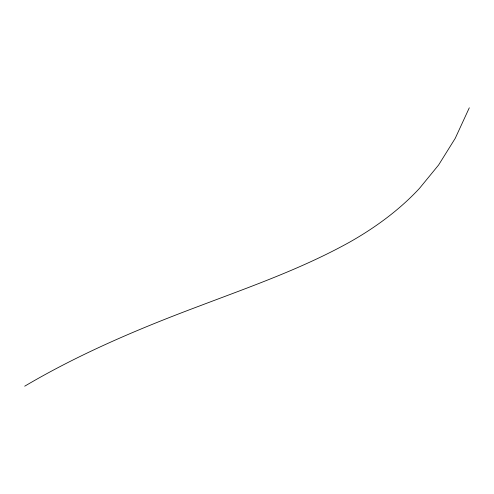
<?xml version="1.0" encoding="UTF-8"?>
<svg xmlns="http://www.w3.org/2000/svg" width="494" height="494" viewBox="0 0 494 494"><rect width="100%" height="100%" fill="white"/><g stroke="black" fill="none" stroke-linecap="round" stroke-linejoin="round"><path stroke-width="0.74" d="M469.3 107.809L455.221 138.345L438.586 165.027L419.542 188.294A382.615 220.898 0 0 1 349.554 242.184C301.902 268.643 250.304 286.705 199.49 305.984C139.413 328.479 80.047 353.525 24.7 386.191"/></g></svg>
